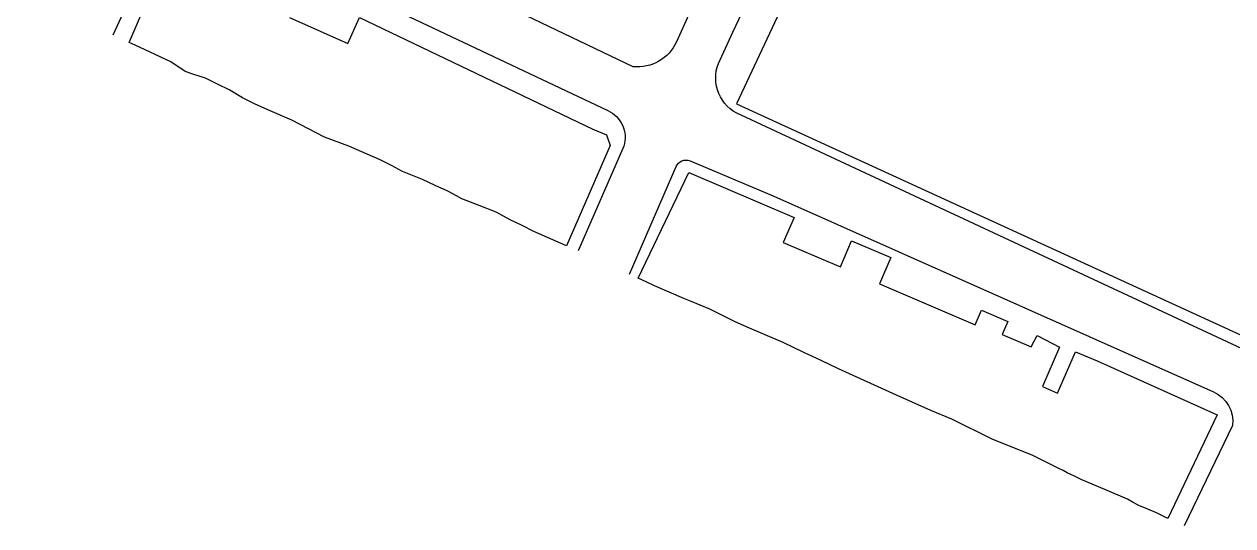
# Model space of a CAD drawing. Header units: metres. Extents: x 320405 to 332543, y 7395686 to 7410003.
# Drawn here: x 325147 to 325368, y 7397661.4 to 7397753.1 of the extents above; entities that cross this region are included whole.
import ezdxf

# ---------------------------------------------------------------- set-up
doc = ezdxf.new("R2010")
doc.units = ezdxf.units.M
doc.header["$LTSCALE"] = 10
doc.header["$MEASUREMENT"] = 0
doc.layers.add('Edificações', color=30, linetype='Continuous')
doc.layers.add('Vias Primárias', color=230, linetype='Continuous')

msp = doc.modelspace()

# ---------------------------------------------------------------- linework, layer by layer
at = {"layer": 'Edificações'}
for points in [[(325302.28, 7397791.97), (325277.22, 7397738.55), (325370.85, 7397695.59), (325399.61, 7397758.5)], [(325195.47, 7397754.33), (325206.18, 7397749.55), (325208.3, 7397754.28), (325250.96, 7397733.92), (325253.44, 7397732.86), (325254.15, 7397730.9), (325246.12, 7397712.58), (325240.14, 7397715.2), (325238.01, 7397716.25), (325235.87, 7397717.3), (325233.31, 7397718.69), (325230.16, 7397719.92), (325227.01, 7397721.15), (325226.04, 7397721.7), (325224.43, 7397722.54), (325222.14, 7397723.62), (325219.84, 7397724.7), (325216.16, 7397726.16), (325214.13, 7397727.23), (325212.09, 7397728.3), (325206.32, 7397730.77), (325201.87, 7397732.45), (325195.9, 7397735.54), (325191.52, 7397737.4), (325189.08, 7397738.54), (325186.91, 7397739.6), (325184.6, 7397741.02), (325182.36, 7397742.13), (325180.11, 7397743.24), (325177.99, 7397743.89), (325176.41, 7397744.43), (325173.82, 7397746.2), (325167.25, 7397749.25), (325166.18, 7397749.71), (325166.2, 7397749.74), (325174.02, 7397768.07)]]:
    msp.add_lwpolyline(points, dxfattribs=at)
msp.add_lwpolyline([(325292.76, 7397710.18), (325296.21, 7397708.7), (325298.25, 7397713.48), (325305.45, 7397710.41), (325303.39, 7397705.59), (325320.88, 7397698.12), (325322.01, 7397700.78), (325326.83, 7397698.72), (325325.81, 7397696.34), (325331.09, 7397694.08), (325332.21, 7397696.19), (325336.28, 7397694.04), (325333.16, 7397686.83), (325335.93, 7397685.63), (325339.21, 7397693.21), (325343.16, 7397691.51), (325365.09, 7397681.65), (325356.07, 7397662.72), (325354.03, 7397663.77), (325352.41, 7397664.42), (325350.78, 7397665.08), (325349.75, 7397665.65), (325348.71, 7397666.22), (325344.55, 7397668), (325340.38, 7397669.79), (325339.04, 7397670.43), (325337.7, 7397671.06), (325336.94, 7397671.47), (325336.18, 7397671.88), (325331.41, 7397674.21), (325323.99, 7397677.23), (325316.61, 7397680.9), (325312.76, 7397682.46), (325306.48, 7397685.24), (325295.89, 7397690.1), (325292.71, 7397691.57), (325289.54, 7397693.03), (325285.74, 7397694.89), (325282.47, 7397696.3), (325279.19, 7397697.71), (325276.85, 7397698.75), (325272.33, 7397700.96), (325268.8, 7397702.42), (325267.59, 7397702.92), (325264.9, 7397704.09), (325262.21, 7397705.26), (325260.73, 7397705.97), (325259.25, 7397706.67), (325268.48, 7397725.99), (325287.74, 7397717.76), (325285.78, 7397713.16)], close=True, dxfattribs=at)
at = {"layer": 'Vias Primárias'}
for points in [[(325289.37, 7397801.6), (325268.52, 7397754.83), (325266.25, 7397749.86, -0.320996), (325258.33, 7397745.3), (325172.85, 7397786.21), (325150.15, 7397822.08), (325147.98, 7397825.5, -0.381423), (325149.38, 7397833.93, -0.036191), (325169.79, 7397846.82, -0.086637), (325217.78, 7397864.66, -0.086637)], [(325402.53, 7397757.06), (325402.53, 7397757.06), (325378.11, 7397700.42), (325376.48, 7397696.73, -0.386644), (325369.66, 7397693.71), (325278.99, 7397736.01), (325277.27, 7397736.81, -0.408249), (325274.22, 7397746.59), (325276.55, 7397751.64), (325296.83, 7397794.58)], [(325163.26, 7397751.11), (325172.41, 7397770.99, -0.395333), (325177.82, 7397773.19), (325253.67, 7397737.32, -0.366095), (325256.65, 7397730.78), (325248.25, 7397711.64)], [(325257.68, 7397707.39), (325266.18, 7397727.05, -0.401962), (325268.73, 7397728.12, 0.03389)], [(325268.73, 7397728.12), (325284.04, 7397721.63), (325364.45, 7397685.86, -0.332092), (325367.9, 7397679.71), (325359.09, 7397661.37)]]:
    msp.add_lwpolyline(points, format="xyb", dxfattribs=at)

doc.saveas('drawing.dxf')
